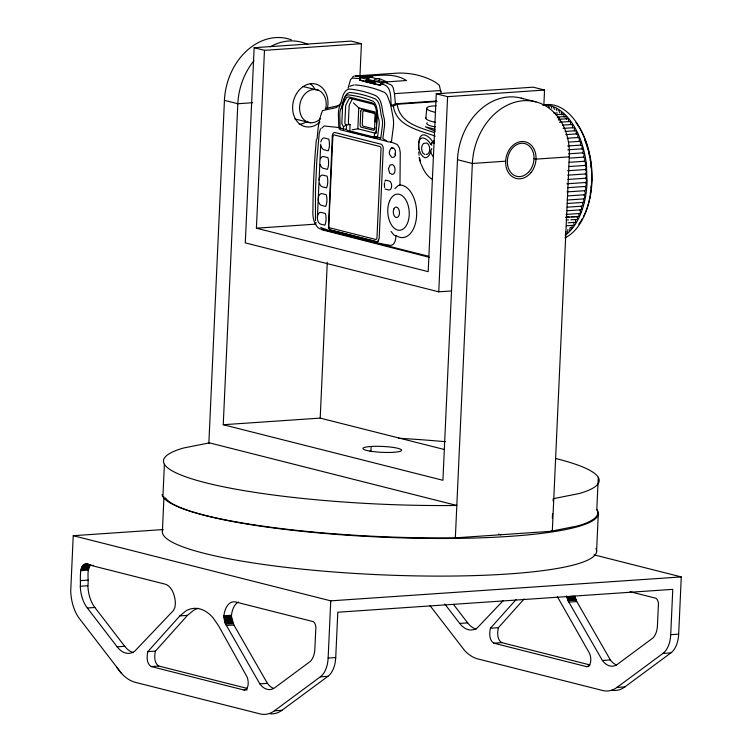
<?xml version="1.0" encoding="UTF-8"?>
<svg xmlns="http://www.w3.org/2000/svg" width="752" height="752" viewBox="0 0 752 752"><rect width="100%" height="100%" fill="white"/><g stroke="black" fill="none" stroke-linecap="round" stroke-linejoin="round"><path stroke-width="1.13" d="M392.685 157.3A4.7 2.782 86.1 0 0 395.195 155.579L395.317 152.91M80.295 586.25C81.103 579.811 77.24 558.153 91.312 565.476L165.064 584.135A18.828 11.12 86.1 0 1 175.376 603.48L174.915 607.428L173.449 610.511L134.693 651.26A29.131 17.202 86.1 0 1 117.133 646.814L86.226 606.526A27.495 16.234 86.1 0 1 80.379 588.017L80.295 586.25L87.89 585.733C88.943 578.871 86.189 570.477 90.748 564.602L83.152 565.119M163.212 529.558L73.245 535.697L70.726 590.865A34.855 20.586 86.1 0 0 79.515 618.717L121.674 673.538M162.921 496.621L164.397 464.238M162.404 531.138L163.955 496.931M208.849 443.492L224.434 100.345A60.207 47.705 -75.8 0 1 291.306 39.781M523.27 98.766A60.207 47.705 -75.8 0 0 457.479 159.697L442.919 480.293L223.25 424.72L237.829 103.738A60.207 47.705 -75.8 0 1 253.932 60.733M359.935 76.469L361.421 43.71L351.09 41.087L254.148 47.714L245.284 242.877L438.745 291.832L451.595 290.949M543.865 105.233L544.551 90.043L533.215 87.176L436.273 93.793L428.198 271.66L256.404 228.194L264.478 50.328L254.148 47.714M317.4 217.384A5.931 3.506 86.1 0 1 321.17 212.421L325.419 213.493A12.145 7.172 86.1 0 1 324.883 225.205L320.643 224.134A5.931 3.506 86.1 0 1 317.4 217.384L320.719 144.158M444.263 449.489L320.202 418.103L327.28 262.298M376.545 132.277A2.331 1.382 86.1 0 1 376.028 132.314L375.483 132.173L374.43 134.279L374.317 136.826L375.276 136.62L376.733 138.396L347.847 131.083L346.39 129.306L343.382 128.996L343.485 126.825L346.597 124.87L350.084 124.625L349.802 130.951L377.57 137.983M346.39 129.306L346.597 124.87L345.535 124.813L344.858 123.102L345.591 106.963A5.151 3.046 86.1 0 1 346.409 103.955L348.627 99.584A3.76 2.218 86.1 0 1 350.752 98.503L373.791 104.331A3.76 2.218 86.1 0 1 374.571 104.631M116.56 666.892A55.516 32.787 86.1 0 0 120.762 672.542L122.266 674.187A55.516 32.787 86.1 0 0 135.463 682.374L260.06 713.892A45.129 26.649 86.1 0 0 274.348 710.828L320.343 676.828A24.374 14.391 86.1 0 0 328.135 658.066L330.748 600.848L73.245 535.697M381.527 83.914L380.653 83.97L380.578 85.502L359.738 80.229L359.813 78.631L352.011 78.058L350.46 79.834L348.044 88.228M352.162 129.776L357.83 128.808L358.779 107.874L353.384 102.883M366.111 81.564L360.622 80.173L360.217 77.559L364.983 77.23L369.335 78.33M270.118 713.808A45.129 26.649 86.1 0 0 281.944 710.311L327.938 676.311A24.374 14.391 86.1 0 0 335.73 657.549L337.808 612.222L672.777 589.352L670.718 634.679A24.374 14.391 86.1 0 1 662.926 653.441L616.931 687.441A45.129 26.649 86.1 0 1 602.643 690.505L478.056 658.978A55.516 32.787 86.1 0 1 464.849 650.8L429.937 605.52M364.983 77.23L365.021 76.272L372.71 76.873L370.21 77.042A5.029 3.986 -75.8 0 0 366.985 79.101L366.92 80.492L374.938 82.241L374.872 83.773L380.362 85.164M374.872 83.773L365.914 81.93L365.98 80.398L367.803 80.436L366.92 80.492M373.537 82.175L373.603 80.84A5.029 3.986 -75.8 0 1 376.827 78.781L379.328 78.612L386.904 81.874L386.857 82.795M373.575 83.867L373.641 82.335L365.98 80.398M374.421 82.109L374.468 81.197L379.234 80.868L384.676 82.25M375.163 121.974L375.455 115.488A1.767 1.043 86.1 0 0 374.496 113.486L363.968 110.817A1.767 1.043 86.1 0 0 362.84 112.302L362.304 124.193A1.767 1.043 86.1 0 0 363.263 126.204L373.791 128.865A1.767 1.043 86.1 0 0 374.919 127.389M376.169 132.277L376.376 127.624M376.536 124.127L377.062 110.685M379.234 80.868L379.328 78.612M374.468 81.197L382.091 83.124L382.054 84.045L380.653 83.97M370.943 451.153L371.159 446.472M390.993 231.362L394.01 235.113L396.586 235.855A26.32 15.548 86.1 0 0 416.589 216.162A26.32 15.548 86.1 0 0 399.979 185.03L400.252 152.44L399.415 147.862L397.3 144.516L390.852 141.902L391.388 142.043L393.315 127.22A19.702 11.637 86.1 0 0 392.976 116.861L390.645 104.782L387.515 96.19A11.271 6.655 86.1 0 0 382.89 91.697A241.364 142.551 86.1 0 0 356.523 85.023A11.271 6.655 86.1 0 0 354.756 84.948M438.745 291.832L447.609 96.66L436.273 93.793M455.355 537.849L472.359 163.466A60.207 47.705 -75.8 0 1 523.533 100.721A60.207 47.705 -75.8 0 1 569.302 156.848L552.306 531.222L455.355 537.849A218.08 33.361 2.6 0 1 162.075 494.412M552.325 518.363L552.532 513.738M553.105 501.02L553.218 498.708L579.219 493.528A218.08 33.361 2.6 0 0 556.264 458.635M598.272 477.341L596.797 509.715A218.08 33.361 2.6 0 1 577.752 525.911L550.37 531.363M596.562 551.78L598.272 514.152M611.837 690.223A45.129 26.649 86.1 0 0 624.893 686.896L670.887 652.896A24.374 14.391 86.1 0 0 678.68 634.133L681.274 576.925L593.93 554.816M425.792 118.468L426.76 108.655M378.792 240.067L377.927 241.495L376.902 241.721L330.918 230.084L329.461 229.228L328.464 227.339M565.438 234.464L565.805 231.56M567.619 170.76L585.169 169.567L586.325 167.546L585.037 165.44L585.846 162.846L584.248 161.285L585.056 158.71L583.458 157.149L584.295 154.48L582.64 152.863L583.42 150.372L581.879 148.858L582.245 145.954L580.488 145.117L580.854 142.222L579.096 141.385L579.482 138.387L577.668 137.522L578.025 134.721L576.323 133.903L565.795 134.627M567.563 232.396L567.929 229.501M569.743 230.366L569.988 228.364M568.014 222.808L573.87 222.413L573.964 225.431L572.169 225.374L571.811 228.176L570.119 227.367M374.317 136.826L380.794 138.011L382.354 126.007A13.545 7.999 86.1 0 0 382.119 118.741C379.807 112.744 381.367 103.033 375.333 98.963A234.239 138.34 86.1 0 0 349.746 92.487C343.354 93.624 344.031 104.114 341.342 108.42M377.466 137.625L379.046 125.603A11.562 6.824 86.1 0 0 378.839 119.324C376.658 113.919 378.2 105.242 373.114 101.285A231.945 136.986 86.1 0 0 347.781 94.874C342.329 96.397 343.109 105.731 340.562 109.642A11.562 6.824 86.1 0 0 339.801 115.676L340.083 128.16L343.382 128.996M147.843 651.627C146.734 656.487 146.396 663.64 151.227 666.563L244.033 690.045C249.354 689.293 248.639 680.917 247.126 677.044L218.494 625.673L212.976 617.712A50.309 29.713 86.1 0 0 185.97 610.878L179.86 615.897L147.843 651.627L155.438 651.11L187.455 615.371L193.565 610.361A50.309 29.713 86.1 0 1 198.584 608.321M155.438 651.11C154.329 655.97 154 663.123 158.822 666.046L247.098 688.381M395.308 155.062L395.477 150.936L394.499 148.981L391.557 147.383M516.192 599.476L490.426 628.24C489.317 633.099 488.988 640.253 493.81 643.176L586.616 666.657C591.946 665.905 591.222 657.521 589.709 653.648L557.364 596.646M524.153 598.93L498.388 627.694C497.269 632.554 496.94 639.708 501.772 642.631L590.047 664.965M320.531 128.724L319.233 133.189L316.771 161.248L315.473 189.908L315.473 220.665M431.798 145.202L430.633 143.989A21.639 12.784 86.1 0 0 423.273 137.964A7.332 4.333 86.1 0 0 418.601 144.111C418.808 149.018 419.86 155.044 424.57 157.61A9.955 5.884 86.1 0 0 430.652 151.302L431.827 148.529M567.769 175.169L585.319 173.975L586.551 171.813L585.169 169.567M567.901 179.437L585.46 178.233L586.654 176.147L585.319 173.975M567.544 187.671L585.094 186.477L586.541 185.067L585.601 182.51L586.795 180.414L585.46 178.233M428.574 256.282L320.427 228.928A12.436 7.341 86.1 0 1 317.899 227.508C313.33 222.893 312.475 215.805 312.945 209.629A505.438 298.506 86.1 0 1 315.859 145.409L316.366 139.712L317.147 138.65C317.861 129.476 318.848 119.079 322.542 110.61L336.388 107.555L341.013 103.08M390.852 148.332L389.282 152.007L389.545 154.423L391.848 157.356M390.119 164.961L388.474 168.805L389.733 173.383M394.875 188.573L398.156 185.612L399.979 185.03M503.116 600.707L477.285 627.873A29.131 17.202 86.1 0 1 459.716 623.427L444.789 604.016M434.111 140.878A11.459 6.768 86.1 0 0 432.748 141.79L430.633 143.989A9.964 5.884 86.1 0 1 434.383 143.021M567.008 191.91L584.558 190.717L586.109 189.213L585.094 186.477M567.657 195.924L584.041 194.806L585.535 193.349L584.558 190.717M567.14 200.032L583.514 198.913L585.018 197.456L584.041 194.806M321.743 128.207L324.103 125.998L339.02 127.539M441.189 93.596L439.337 85.23L435.314 82.137C423.94 75.708 411.363 72.85 398.344 73.076L354.85 75.999A6.326 3.732 86.1 0 1 356.213 75.952C372.945 77.588 391.181 70.782 406.503 80.539L384.394 82.053A5.029 3.986 -75.8 0 0 381.17 84.102C392.29 85.098 390.354 97.798 391.275 105.618L393.324 106.135L397.169 104.255L436.959 101.539M352.528 77.127L353.713 76.29M391.275 105.618L395.43 103.814L436.386 101.012M427.23 122.755L426.91 122.952A14.852 3.121 5.2 0 0 429.571 125.518L432.268 126.345A14.833 2.265 2.6 0 0 435.558 126.797M567.196 203.491L582.415 202.448L584.06 201.752L583.514 198.913M567.187 207.185L581.23 206.227L582.988 205.484L582.415 202.448M567.215 210.757L580.083 209.874L581.785 209.15L581.23 206.227M566.068 214.414L578.937 213.54L580.647 212.816L580.083 209.874M349.83 86.292L353.553 85.032M374.43 134.279L376.338 132.277L377.1 115.47C376.564 111.099 376.009 105.073 371.911 102.761L348.796 96.914L346.691 97.346L343.109 103.973L342.583 106.737L341.812 123.544L343.485 126.825M340.083 128.16L340.91 127.925M339.171 105.543L326.434 108.279A5.367 3.168 86.1 0 0 325.212 108.626M264.478 50.328L361.421 43.71M360.17 78.443L359.287 78.499A5.029 3.986 -75.8 0 1 362.52 76.441M359.813 78.631L360.697 78.565M359.738 80.229L360.622 80.173M373.641 82.335L374.938 82.241M382.091 83.124L383.999 82.993M252.747 102.714L237.829 103.738L224.434 100.345M384.394 82.053L390.213 84.553A6.326 3.732 86.1 0 1 393.428 88.727L394.462 93.652L436.592 90.776A10.641 1.457 -9.7 0 1 440.926 91.453M447.609 96.66L544.551 90.043M553.867 113.167L557.373 112.932M555.474 114.718L563.662 114.154L564.244 117.18M347.847 131.083L349.802 130.951M557.749 117.021L565.936 116.466L566.5 119.389M557.223 117.66L559.563 117.5M558.849 119.295L568.202 118.656L568.766 121.598L570.495 121.655L570.589 124.569L572.441 124.635L572.545 127.755L574.331 127.812L574.434 130.82L576.229 130.886L576.323 133.903M558.304 119.944L560.644 119.784M559.403 122.238L568.766 121.598M562.402 125.133L570.589 124.569M563.182 128.395L572.545 127.755M391.388 142.043L387.825 141.799L382.862 138.537L384.385 126.834A16.582 9.795 86.1 0 0 384.093 118.045C381.696 111.052 383.012 99.95 375.68 95.607A237.754 140.417 86.1 0 0 349.708 89.037C342.028 89.751 342.273 101.68 339.472 106.756A16.582 9.795 86.1 0 0 338.4 115.197L338.842 127.398L339.312 128.93L340.571 129.842L386.584 141.216M565.072 131.459L574.434 130.82M567.13 138.236L577.668 137.522M568.568 142.1L579.096 141.385M567.61 145.991L580.488 145.117M567.835 149.817L581.879 148.858M568.597 153.822L582.64 152.863M505.635 161.191L472.359 163.466L457.479 159.697M569.302 156.848L536.026 159.123L533.901 158.578M569.414 158.108L583.458 157.149M569.029 162.319L584.248 161.285M568.653 166.559L585.037 165.44M566.876 183.789L585.601 182.51M256.404 228.194L315.972 224.124M565.598 217.196L569.114 216.961M571.454 216.802L579.031 216.454L578.937 213.54M566.162 217.337L579.031 216.454M566.19 220.092L568.531 219.932M570.871 219.772L577.404 219.518L577.301 216.397M566.322 225.779L572.169 225.374M223.25 424.72L320.202 418.103M84.431 564.291L88.003 563.962M83.773 564.63L88.116 564.329M82.588 565.758L90.184 565.231M91.312 565.476L93.474 565.325M82.09 566.529L89.685 566.002M81.658 567.412L89.253 566.895M81.31 568.399L88.905 567.882M81.056 569.471L88.651 568.954M80.887 570.608L88.492 570.091M80.426 580.638L88.022 580.121M87.279 608.001L94.874 607.484L124.729 646.297A29.131 17.202 86.1 0 0 133.33 652.539M330.748 600.848L681.274 576.925M179.86 615.897L187.455 615.371M223.889 615.766A18.687 11.036 86.1 0 1 235.63 601.985L313.368 621.66A6.317 3.732 86.1 0 1 315.746 629.903L314.778 650.433A17.014 10.049 86.1 0 1 310.181 661.497L274.856 687.685A24.252 14.326 86.1 0 1 259.835 683.878L225.252 623.37L223.889 615.766L231.484 615.249A18.687 11.036 86.1 0 1 238.431 602.042M223.899 616.64L231.494 616.123L231.484 615.249M223.955 617.524L231.55 617.007L233.863 624.978L267.43 683.361A24.252 14.326 86.1 0 0 273.474 688.381M224.04 618.398L231.635 617.881M224.152 619.272L231.748 618.746M224.312 620.127L231.907 619.61M566.735 595.885L566.895 596.74L574.848 596.195L576.803 601.572L610.37 659.946A24.252 14.326 86.1 0 0 616.414 664.965M224.5 620.973L232.095 620.447M566.895 596.74L567.083 597.577L575.036 597.041M224.716 621.791L232.312 621.274M567.083 597.577L567.299 598.404L575.261 597.859M224.97 622.59L232.565 622.073M567.299 598.404L567.553 599.203L575.506 598.667M225.252 623.37L232.847 622.853M567.553 599.203L567.835 599.983L575.788 599.438M225.562 624.113L233.158 623.596M567.835 599.983L568.145 600.726L576.098 600.181M226.258 625.504L233.863 624.978M568.145 600.726L568.85 602.117L576.803 601.572M117.133 646.814L124.729 646.297M459.716 623.427L467.669 622.882A29.131 17.202 86.1 0 0 476.27 629.123M490.426 628.24L498.388 627.694M151.227 666.563L158.822 666.046M493.81 643.176L501.772 642.631M328.135 658.066L335.73 657.549M670.718 634.679L678.68 634.133M320.343 676.828L327.938 676.311M662.926 653.441L670.887 652.896M259.835 683.878L267.43 683.361M568.85 602.117L602.418 660.491L610.37 659.946M244.033 690.045L247.286 689.819M586.616 666.657L588.891 666.498M274.348 710.828L281.944 710.311M616.931 687.441L624.893 686.896M542.897 105.355L549.9 105.59A67.99 40.157 86.1 0 1 586.475 165.167L587.058 182.886A67.99 40.157 86.1 0 1 565.166 235.32M573.87 222.413L575.656 222.47L575.553 219.452M370.21 77.042L376.827 78.781M366.976 79.101L373.603 80.84M302.736 86.461L318.453 90.249M294.916 118.976L310.632 122.773M521.098 98.127L535.988 101.887M360.217 77.559L367.841 79.486M358.779 107.874L377.062 112.499M435.201 129.306L425.369 126.815L435.399 131.262M350.084 124.625L349.539 124.484A2.331 1.382 86.1 0 1 348.355 122.867L349.088 106.718A5.151 3.046 86.1 0 1 349.896 103.71L352.115 99.339A3.76 2.218 86.1 0 1 352.707 98.54M357.83 128.808L376.113 133.433M375.276 136.62L380.794 138.011M385.109 189.053L388.765 189.974A4.54 2.679 86.1 0 0 391.651 186.176A4.54 2.679 86.1 0 0 389.169 181.016L385.522 180.085A7.435 4.39 86.1 0 0 384.958 181.335M429.561 257.381L321.518 229.642M551.742 531.081L552.306 531.222M630.035 591.711L655.951 598.272A6.317 3.732 86.1 0 1 658.329 606.516L657.361 627.046A17.014 10.049 86.1 0 1 652.764 638.11L617.448 664.298A24.252 14.326 86.1 0 1 602.418 660.491M498.576 534.155L500.804 534.738M434.609 132.653C419.174 127.342 399.791 123.243 397.169 104.255L395.43 103.814L394.462 93.652M435.173 136.131C419.174 130.181 396.445 126.402 393.324 106.135M424.711 154.433L423.047 153.248C421.205 150.325 420.904 146.01 423.498 143.435L426.553 143.012A5.743 3.393 86.1 0 1 429.693 149.535A5.743 3.393 86.1 0 1 426.046 154.348M453.456 604.401L467.669 622.882M94.874 607.484L93.821 606.009A27.495 16.234 86.1 0 1 87.984 587.5L87.89 585.733M548.443 105.853L549.336 107.301M558.727 110.121L559.714 112.772M556.245 108.946L556.903 110.704M553.735 107.668L554.412 109.491M551.235 106.624L551.865 108.326M315.878 222.244L316.113 222.893M419.09 157.582L420.819 163.927M561.359 112.067L561.904 114.906M231.494 616.123L231.55 617.007M320.051 121.974A21.93 17.381 -75.8 0 1 293.43 114.069A21.93 17.381 -75.8 0 1 309.862 83.829A21.93 17.381 -75.8 0 1 327.421 108.401M320.587 118.525A16.864 13.104 -76.4 0 1 300.18 113.007A16.864 13.104 -76.4 0 1 312.813 89.554A16.864 13.104 -76.4 0 1 325.625 109.172M310.247 83.763A21.93 17.381 -75.8 0 1 315.22 89.704M307.295 121.316A21.93 17.381 -75.8 0 1 299.183 124.334M270.25 46.784A60.207 47.705 -75.8 0 1 307.869 44.49M398.551 438.256A218.08 33.361 2.6 0 1 445.259 441.697M597.003 509.753A217.347 33.248 2.6 0 1 405.027 537.971A217.347 33.248 2.6 0 1 165.374 497.918M595.96 548.49A217.347 33.248 2.6 0 1 382.044 574.857A217.347 33.248 2.6 0 1 162.667 530.066M320.681 227.386A12.944 7.642 86.1 0 0 322.044 228.063L331.218 231.137L380.916 243.714L390.156 245.293A9.315 5.499 86.1 0 0 395.796 235.658M391.689 148.276A4.7 2.782 86.1 0 1 393.108 148.003M584.699 140.041A61.006 36.03 86.1 0 1 588.064 149.911M588.619 152.036A61.006 36.03 86.1 0 1 589.831 157.506M590.226 159.744A61.006 36.03 86.1 0 1 590.574 161.99M591.006 165.355A61.006 36.03 86.1 0 1 591.232 167.602M591.598 179.004A61.006 36.03 86.1 0 1 591.523 181.251M591.222 185.706A61.006 36.03 86.1 0 1 590.997 187.925M590.555 191.224A61.006 36.03 86.1 0 1 590.207 193.377M575.966 122.604A64.672 38.192 86.1 0 1 583.373 216.773M582.283 218.785A64.672 38.192 86.1 0 1 578.702 224.228M543.912 104.932A67.99 40.157 86.1 0 1 590.301 159.584A67.99 40.157 86.1 0 1 564.949 237.858M321.113 146.048A5.931 3.506 86.1 0 0 324.018 149.751L328.257 150.823A12.145 7.172 86.1 0 0 328.793 139.111L324.554 138.03A5.931 3.506 86.1 0 0 320.869 142.006M319.431 183.131A5.931 3.506 86.1 0 0 322.335 186.825L326.575 187.897A12.145 7.172 86.1 0 0 327.111 176.184L322.871 175.113A5.931 3.506 86.1 0 0 319.092 180.085M318.585 201.668A5.931 3.506 86.1 0 0 321.489 205.362L325.738 206.433A12.145 7.172 86.1 0 0 326.265 194.721L322.025 193.649A5.931 3.506 86.1 0 0 318.369 200.681M320.267 164.594A5.931 3.506 86.1 0 0 323.181 168.288L327.421 169.36A12.145 7.172 86.1 0 0 327.947 157.647L323.708 156.576A5.931 3.506 86.1 0 0 320.54 158.738M390.861 164.914A4.926 2.905 86.1 0 1 395.044 170.225A4.926 2.905 86.1 0 1 390.485 173.336M432.541 179.408A30.87 18.227 86.1 0 1 421.458 164.716M420.481 161.68A30.87 18.227 86.1 0 1 419.475 157.431M419.108 155.241A30.87 18.227 86.1 0 1 418.742 151.895M418.61 149.667A30.87 18.227 86.1 0 1 418.92 141.931A8.432 4.982 86.1 0 1 424.288 134.871A24.891 14.702 86.1 0 1 432.748 141.79M433.208 156.623A11.675 6.9 86.1 0 1 430.652 151.302M384.676 187.558A7.435 4.39 86.1 0 1 384.573 182.774M435.408 112.321A16.403 3.638 5.7 0 1 426.675 108.166A16.403 3.638 5.7 0 1 436.16 105.844M435.389 122.322A16.403 3.638 5.7 0 1 425.895 117.528M332.299 136.037L328.483 227.499L330.532 230.112L376.517 241.74L377.786 241.505L379.187 238.234L383.238 148.924A4.192 2.472 86.1 0 0 380.944 144.158L334.969 132.531A4.192 2.472 86.1 0 0 332.299 136.037M332.845 136.751L328.812 225.45A2.068 1.222 86.1 0 0 329.996 227.894L375.605 239.437A2.068 1.222 86.1 0 0 376.978 237.632L381.01 148.934A2.068 1.222 86.1 0 0 379.826 146.49L334.217 134.946A2.068 1.222 86.1 0 0 332.845 136.751M360.763 111.296L360.152 124.907A2.021 1.194 86.1 0 0 361.251 127.201L373.293 130.246A2.021 1.194 86.1 0 0 374.581 128.554L375.201 114.943A2.021 1.194 86.1 0 0 374.092 112.65L362.05 109.604A2.021 1.194 86.1 0 0 360.763 111.296M209.451 442.872L183.441 448.042A218.08 33.361 2.6 0 0 221.417 486.375A218.08 33.361 2.6 0 0 456.831 505.466L209.451 442.872M528.393 172.34A16.864 13.104 -76.4 0 0 526.259 144.064A16.864 13.104 -76.4 0 0 507.403 163.381A16.864 13.104 -76.4 0 0 528.393 172.34M530.978 172.593A18.875 14.955 -75.8 0 0 525.582 141.893A18.875 14.955 -75.8 0 0 505.936 165.976A18.875 14.955 -75.8 0 0 530.978 172.593M369.965 451.115A19.317 2.952 2.6 0 0 401.324 450.73A19.317 2.952 2.6 0 0 375.615 446.312A19.317 2.952 2.6 0 0 369.965 451.115M389.63 200.897A18.123 10.707 86.1 0 0 397.695 230.074A18.123 10.707 86.1 0 0 408.195 205.587A18.123 10.707 86.1 0 0 389.63 200.897M393.813 209.056A5.255 3.102 86.1 0 0 396.154 217.516A5.255 3.102 86.1 0 0 399.199 210.419A5.255 3.102 86.1 0 0 393.813 209.056"/></g></svg>
